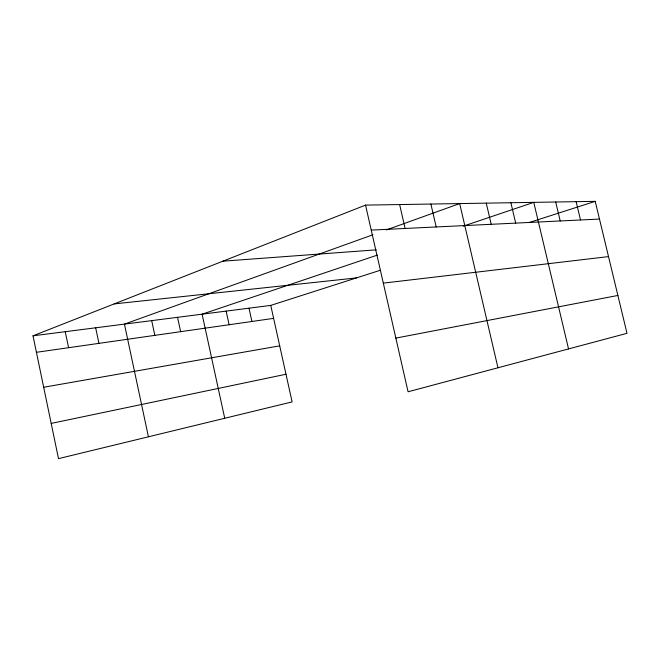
<?xml version="1.0" encoding="UTF-8"?>
<svg xmlns="http://www.w3.org/2000/svg" width="660" height="660" viewBox="0 0 660 660"><rect width="100%" height="100%" fill="white"/><g stroke="black" fill="none" stroke-linecap="round" stroke-linejoin="round"><path stroke-width="0.99" d="M380.35 270.253L270.757 305.399L292.116 401.899L58.501 458.642L33 335.816L365.541 205.112L595.213 201.358L627 333.316L408.078 391.776L365.541 205.112M372.933 234.762L124.435 324.118L148.426 436.796M386.405 229.919L459.673 203.577L497.962 367.777M377.355 255.098L202.1 314.185L224.722 418.267M463.287 226.124L533.759 202.364L568.549 348.925M528.866 222.635L595.213 201.358M51.191 423.415L285.995 374.245M395.851 338.101L617.884 295.457M43.684 387.255L279.708 345.848M36.424 352.308L273.628 318.367M33 335.816L270.757 305.399M383.32 283.132L608.52 256.608M114.163 303.913L356.433 277.926M222.882 261.187L376.249 249.843M371.233 230.101L599.478 219.062M576.122 201.671L580.519 219.986M555.687 202.01L560.216 220.968M510.881 202.736L515.691 223.113M486.255 203.14L491.221 224.301M430.889 204.047L436.194 226.958M399.63 204.559L405.116 228.459M248.993 308.179L251.922 321.478M226.141 311.108L229.119 324.736M177.54 317.32L180.642 331.675M151.693 320.628L154.852 335.362M95.659 327.797L98.942 343.365M65.233 331.691L68.582 347.704"/></g></svg>
